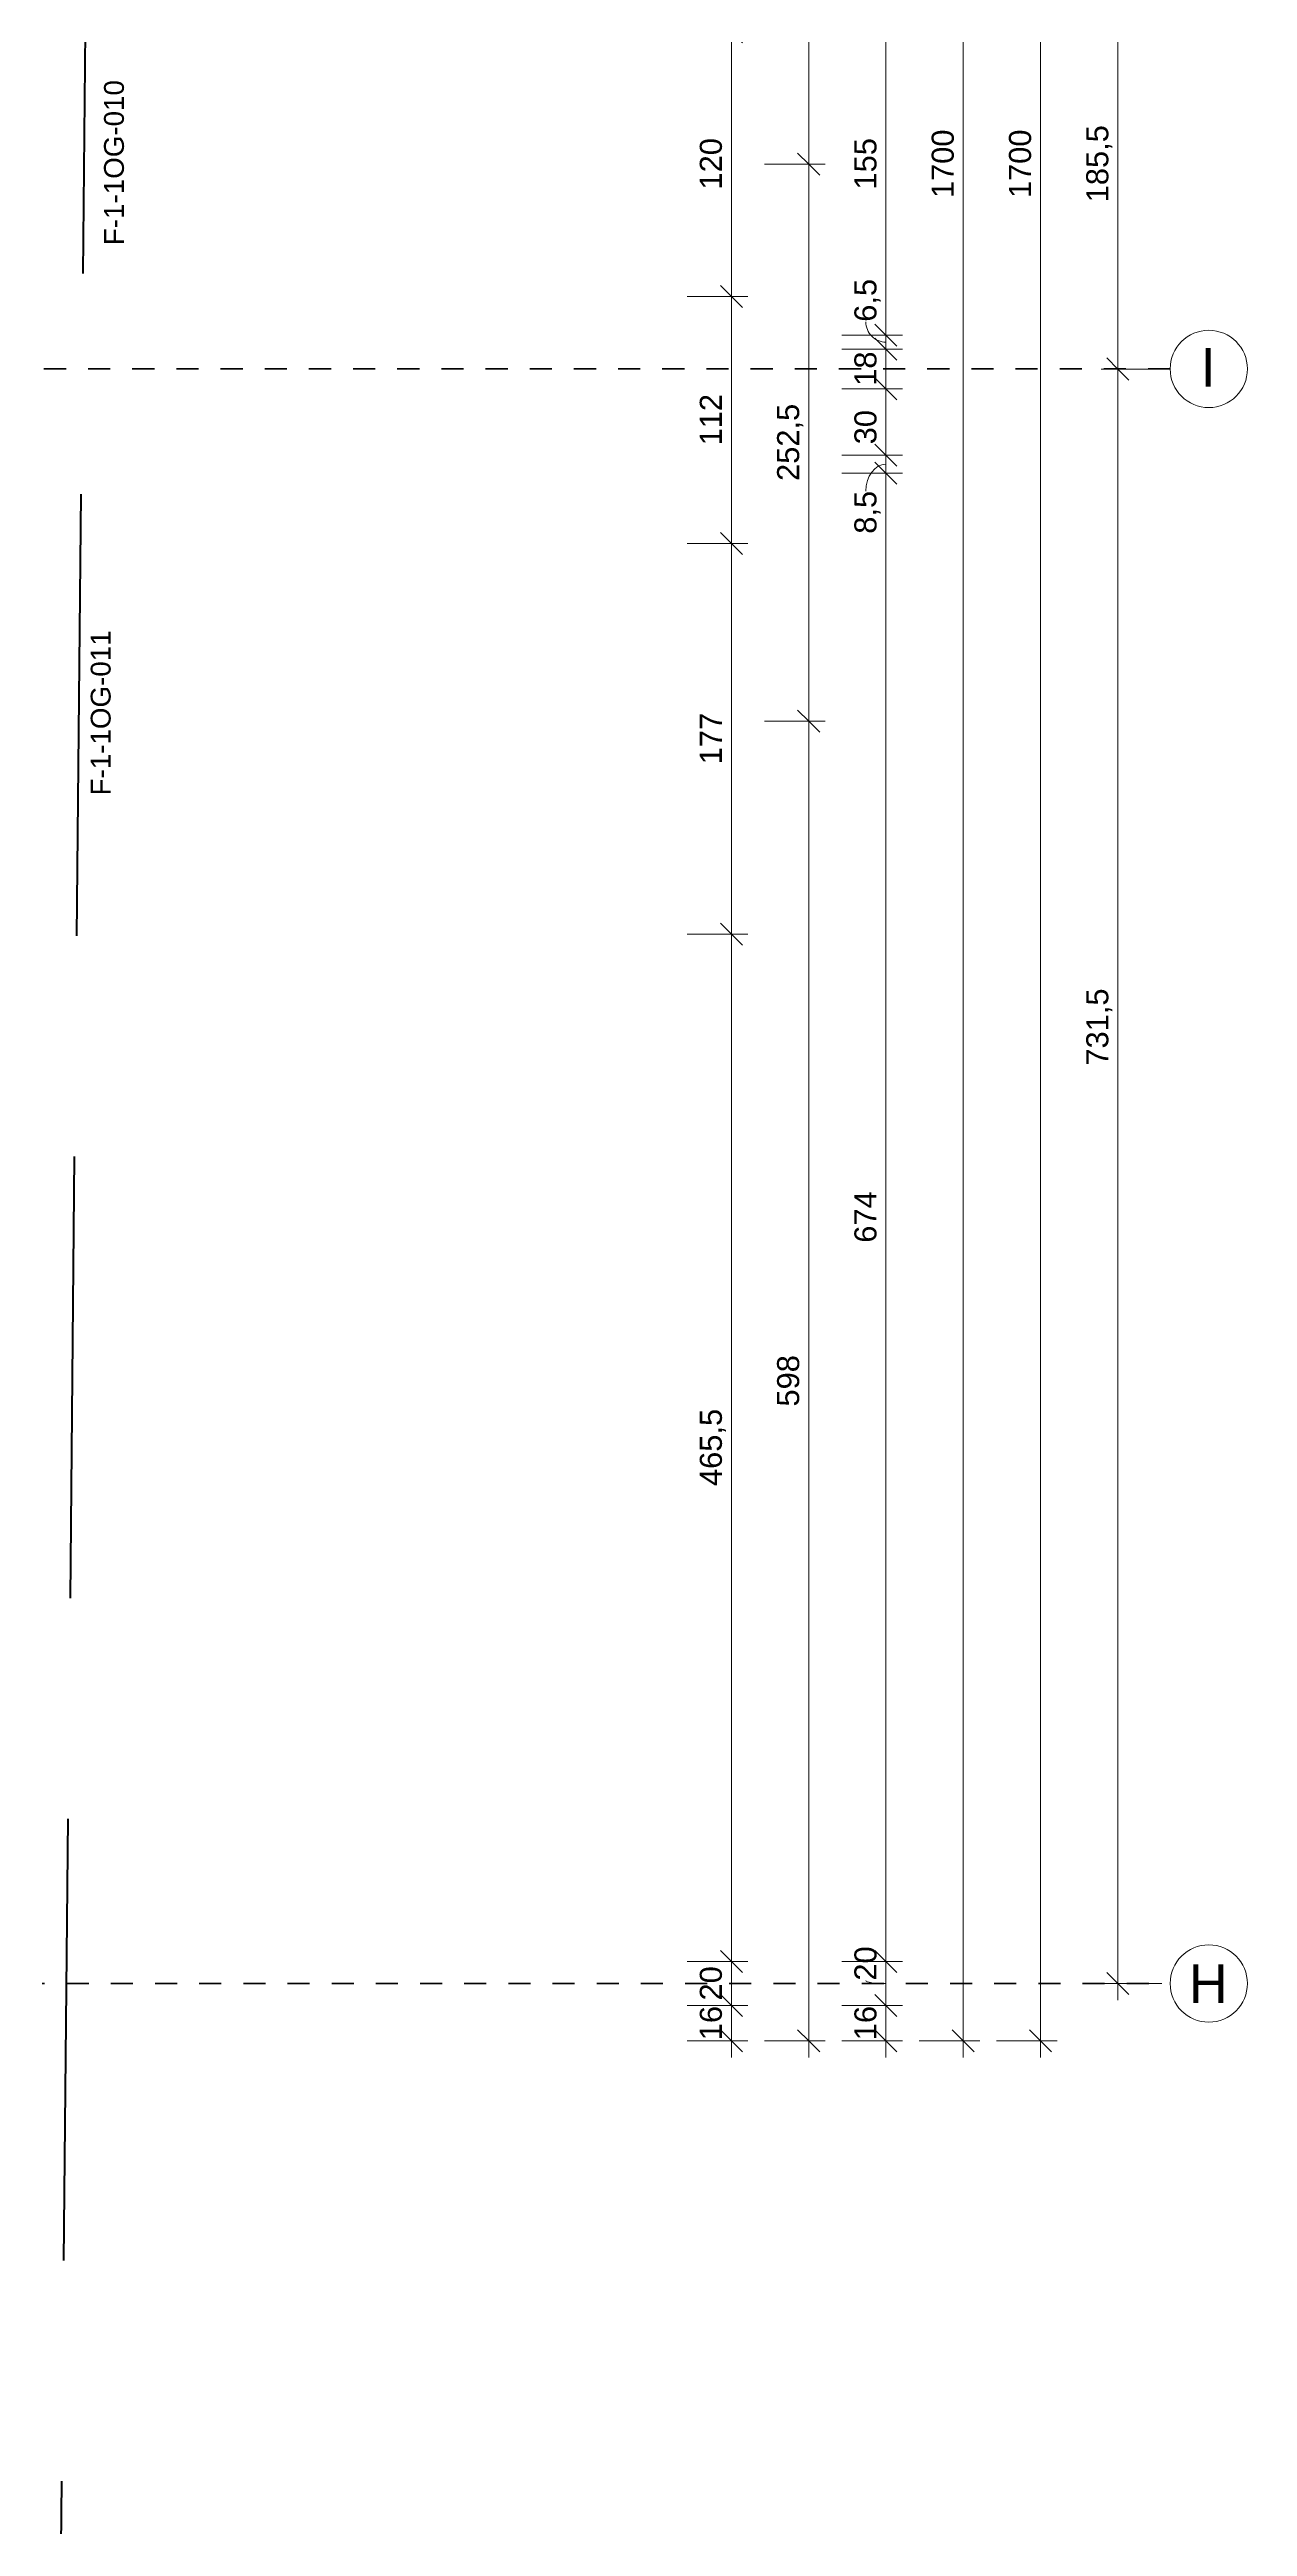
# Model space of a CAD drawing. Header units: metres. Extents: x 3.2 to 50, y 58.8 to 100.4.
# Drawn here: x 43.09 to 48.52, y 68.62 to 79.84 of the extents above; entities that cross this region are included whole.
import ezdxf

# ---------------------------------------------------------------- set-up
doc = ezdxf.new("R2010")
doc.units = ezdxf.units.M
doc.linetypes.add('Strich Punkt Mittel', pattern=[0.015875, 0.00635, -0.004763, 0, -0.004763])
for name, color, linetype, lineweight in [('A-DETL-GENF_', 92, 'Continuous', 13), ('A-GLAZ-IDEN_', 152, 'Continuous', 9), ('A_Bemassung-50_', 4, 'Continuous', 9), ('A_Bemassung_', 4, 'Continuous', 9), ('A_Beschriftung_', 7, 'Continuous', 9), ('A_Raster_', 1, 'Continuous', 9)]:
    doc.layers.add(name, color=color, linetype=linetype, lineweight=lineweight)
doc.styles.add('Arial_1', font='arial.ttf', dxfattribs={"height": 0.175})
doc.styles.add('Arial_2', font='arial.ttf', dxfattribs={"height": 0.09})
doc.styles.add('Arial_5', font='arial.ttf', dxfattribs={"height": 0.1})
doc.dimstyles.new('WGA-Bemaßung', dxfattribs={"dimscale": 0.3048, "dimtxt": 0.102026, "dimasz": 0.328084, "dimexe": 0.246063, "dimexo": 0.0625, "dimgap": 0.04101, "dimtad": 1, "dimdec": 1, "dimlfac": 100, "dimrnd": 0.5, "dimdsep": 46, "dimtxsty": 'Arial_5', "dimblk1": 'OBLIQUE', "dimblk2": 'OBLIQUE', "dimsah": 1, "dimcen": 0.09, "dimdle": 0.246063, "dimazin": 2, "dimtfac": 1, "dimtdec": 4, "dimtix": 1, "dimtmove": 0, "dimatfit": 3, "dimfxl": 0.656168, "dimfxlon": 1, "dimtvp": 1, "dimtolj": 1, "dimtzin": 0, "dimarcsym": 2})
doc.dimstyles.new('WGA-Bemaßung_1', dxfattribs={"dimscale": 0.3048, "dimtxt": 0.102026, "dimasz": 0.328084, "dimexe": 0.246063, "dimexo": 0.0625, "dimgap": 0.04101, "dimtad": 1, "dimdec": 1, "dimlfac": 100, "dimrnd": 0.5, "dimdsep": 46, "dimtxsty": 'Arial_5', "dimblk1": 'OBLIQUE', "dimblk2": 'OBLIQUE', "dimsah": 1, "dimcen": 0.09, "dimdle": 0.246063, "dimazin": 2, "dimtfac": 1, "dimtdec": 4, "dimtix": 1, "dimtmove": 2, "dimatfit": 3, "dimfxl": 0.656168, "dimfxlon": 1, "dimtvp": 1, "dimtolj": 1, "dimtzin": 0, "dimarcsym": 2})
doc.dimstyles.new('WGA-Bemaßung_2', dxfattribs={"dimscale": 0.3048, "dimtxt": 0.102026, "dimasz": 0.328084, "dimexe": 0.246063, "dimexo": 0.0625, "dimgap": 0.04101, "dimtad": 1, "dimdec": 1, "dimlfac": 100, "dimrnd": 0.5, "dimdsep": 46, "dimtxsty": 'Arial_5', "dimblk1": 'OBLIQUE', "dimblk2": 'OBLIQUE', "dimsah": 1, "dimcen": 0.09, "dimdle": 0.246063, "dimazin": 2, "dimtfac": 1, "dimtdec": 4, "dimtix": 1, "dimtmove": 1, "dimatfit": 3, "dimfxl": 0.656168, "dimfxlon": 1, "dimtvp": 1, "dimtolj": 1, "dimtzin": 0, "dimarcsym": 2})
doc.dimstyles.new('WGA-Bemaßung_3', dxfattribs={"dimscale": 0.3048, "dimtxt": 0.102026, "dimasz": 0.328084, "dimexe": 0.246063, "dimexo": 0.0625, "dimgap": 0.04101, "dimtad": 1, "dimdec": 1, "dimlfac": 100, "dimrnd": 0.5, "dimdsep": 46, "dimtxsty": 'Arial_5', "dimblk1": 'OBLIQUE', "dimblk2": 'OBLIQUE', "dimsah": 1, "dimcen": 0.09, "dimdle": 0.246063, "dimazin": 2, "dimtfac": 1, "dimtdec": 4, "dimtix": 1, "dimtmove": 0, "dimatfit": 3, "dimfxl": 0.656168, "dimfxlon": 1, "dimtvp": 1, "dimtolj": 1, "dimtzin": 0, "dimarcsym": 2})

# ---------------------------------------------------------------- blocks, each defined once
blk = doc.blocks.new('Dtai_Fluchtlinie_Grenzlinie - Dtai_Grenzlinie-4164918-263_PP_01OG_BT1')
at = {"layer": 'A-DETL-GENF_', "lineweight": 70}
for p, q in [((6.45, 0), (8.45, 0)), ((9.45, 0), (11.45, 0)), ((12.45, 0), (14.45, 0)), ((15.45, 0), (17.45, 0)), ((18.45, 0), (20.45, 0))]:
    blk.add_line(p, q, dxfattribs=at)
blk = doc.blocks.new('Raster - BS_Achse-112124-263_PP_01OG_BT1')
at = {"layer": 'A_Beschriftung_'}
blk.add_circle((0, 0), 0.0035, dxfattribs=at)
blk = doc.blocks.new('DIMBLOCK13-263_PP_01OG_BT1')
at = {"layer": 'A_Bemassung-50_', "transparency": 16777216}
for p, q in [((47.932, 80.245), (47.857, 80.245)), ((47.932, 80.245), (47.932, 78.39)), ((47.932, 80.245), (48.132, 80.245)), ((47.932, 78.39), (47.857, 78.39)), ((47.932, 78.39), (48.132, 78.39))]:
    blk.add_line(p, q, dxfattribs=at)
at = {"layer": 'A_Bemassung-50_', "lineweight": 35, "transparency": 16777216}
for p, q in [((47.932, 80.245), (47.882, 80.295)), ((47.932, 80.245), (47.982, 80.195)), ((47.932, 78.39), (47.882, 78.44)), ((47.932, 78.39), (47.982, 78.34))]:
    blk.add_line(p, q, dxfattribs=at)
at = {"layer": 'A_Bemassung-50_', "color": 0, "transparency": 16777216, "insert": (47.789, 79.145), "char_height": 0.1, "width": 0.41627, "attachment_point": 1, "rotation": 90, "line_spacing_factor": 0.941778, "style": 'Arial_5'}
blk.add_mtext('185,5', dxfattribs=at)
blk = doc.blocks.new('_Oblique')
at = {"color": 0, "linetype": 'ByBlock', "lineweight": -2}
blk.add_line((-0.5, -0.5), (0.5, 0.5), dxfattribs=at)
blk = doc.blocks.new('DIMBLOCK14-263_PP_01OG_BT1')
at = {"layer": 'A_Bemassung-50_', "lineweight": 35, "transparency": 16777216}
for p, q in [((47.932, 78.39), (47.882, 78.44)), ((47.932, 78.39), (47.982, 78.34)), ((47.932, 71.078), (47.882, 71.128)), ((47.932, 71.078), (47.982, 71.028))]:
    blk.add_line(p, q, dxfattribs=at)
at = {"layer": 'A_Bemassung-50_', "transparency": 16777216}
for p, q in [((47.932, 78.39), (47.857, 78.39)), ((47.932, 78.39), (47.932, 71.003)), ((47.932, 78.39), (48.132, 78.39)), ((47.932, 71.078), (47.857, 71.078)), ((47.932, 71.078), (48.132, 71.078))]:
    blk.add_line(p, q, dxfattribs=at)
at = {"layer": 'A_Bemassung-50_', "color": 0, "transparency": 16777216, "insert": (47.789, 75.235), "char_height": 0.1, "width": 0.41627, "attachment_point": 1, "rotation": 90, "line_spacing_factor": 0.941778, "style": 'Arial_5'}
blk.add_mtext('731,5', dxfattribs=at)
blk = doc.blocks.new('DIMBLOCK15-263_PP_01OG_BT1')
at = {"layer": 'A_Bemassung-50_', "lineweight": 35, "transparency": 16777216}
for p, q in [((47.582, 87.818), (47.532, 87.868)), ((47.582, 87.818), (47.632, 87.768)), ((47.582, 70.818), (47.532, 70.868)), ((47.582, 70.818), (47.632, 70.768))]:
    blk.add_line(p, q, dxfattribs=at)
at = {"layer": 'A_Bemassung-50_', "transparency": 16777216}
for p, q in [((47.582, 70.743), (47.582, 87.893)), ((47.582, 87.818), (47.382, 87.818)), ((47.582, 87.818), (47.657, 87.818)), ((47.582, 70.818), (47.382, 70.818)), ((47.582, 70.818), (47.657, 70.818))]:
    blk.add_line(p, q, dxfattribs=at)
at = {"layer": 'A_Bemassung-50_', "color": 0, "transparency": 16777216, "insert": (47.439, 79.164), "char_height": 0.1, "width": 0.36918, "attachment_point": 1, "rotation": 90, "line_spacing_factor": 0.941778, "style": 'Arial_5'}
blk.add_mtext('1700', dxfattribs=at)
blk = doc.blocks.new('DIMBLOCK37-263_PP_01OG_BT1')
at = {"layer": 'A_Bemassung-50_', "lineweight": 35, "transparency": 16777216}
for p, q in [((46.532, 76.795), (46.482, 76.845)), ((46.532, 76.795), (46.582, 76.745)), ((46.532, 70.818), (46.482, 70.868)), ((46.532, 70.818), (46.582, 70.768))]:
    blk.add_line(p, q, dxfattribs=at)
at = {"layer": 'A_Bemassung-50_', "transparency": 16777216}
for p, q in [((46.532, 76.795), (46.332, 76.795)), ((46.532, 70.743), (46.532, 76.795)), ((46.532, 76.795), (46.607, 76.795)), ((46.532, 70.818), (46.332, 70.818)), ((46.532, 70.818), (46.607, 70.818))]:
    blk.add_line(p, q, dxfattribs=at)
at = {"layer": 'A_Bemassung-50_', "color": 0, "transparency": 16777216, "insert": (46.389, 73.691), "char_height": 0.1, "width": 0.27688, "attachment_point": 1, "rotation": 90, "line_spacing_factor": 0.941778, "style": 'Arial_5'}
blk.add_mtext('598', dxfattribs=at)
blk = doc.blocks.new('DIMBLOCK38-263_PP_01OG_BT1')
at = {"layer": 'A_Bemassung-50_', "transparency": 16777216}
for p, q in [((46.532, 79.318), (46.332, 79.318)), ((46.532, 76.795), (46.532, 79.318)), ((46.532, 79.318), (46.607, 79.318)), ((46.532, 76.795), (46.332, 76.795)), ((46.532, 76.795), (46.607, 76.795))]:
    blk.add_line(p, q, dxfattribs=at)
at = {"layer": 'A_Bemassung-50_', "lineweight": 35, "transparency": 16777216}
for p, q in [((46.532, 79.318), (46.482, 79.368)), ((46.532, 79.318), (46.582, 79.268)), ((46.532, 76.795), (46.482, 76.845)), ((46.532, 76.795), (46.582, 76.745))]:
    blk.add_line(p, q, dxfattribs=at)
at = {"layer": 'A_Bemassung-50_', "color": 0, "transparency": 16777216, "insert": (46.389, 77.883), "char_height": 0.1, "width": 0.41627, "attachment_point": 1, "rotation": 90, "line_spacing_factor": 0.941778, "style": 'Arial_5'}
blk.add_mtext('252,5', dxfattribs=at)
blk = doc.blocks.new('DIMBLOCK39-263_PP_01OG_BT1')
at = {"layer": 'A_Bemassung-50_', "lineweight": 35, "transparency": 16777216}
for p, q in [((46.532, 84.093), (46.482, 84.143)), ((46.532, 84.093), (46.582, 84.043)), ((46.532, 79.318), (46.482, 79.368)), ((46.532, 79.318), (46.582, 79.268))]:
    blk.add_line(p, q, dxfattribs=at)
at = {"layer": 'A_Bemassung-50_', "transparency": 16777216}
for p, q in [((46.532, 84.093), (46.332, 84.093)), ((46.532, 79.318), (46.532, 84.093)), ((46.532, 84.093), (46.607, 84.093)), ((46.532, 79.318), (46.332, 79.318)), ((46.532, 79.318), (46.607, 79.318))]:
    blk.add_line(p, q, dxfattribs=at)
at = {"layer": 'A_Bemassung-50_', "color": 0, "transparency": 16777216, "insert": (46.389, 81.532), "char_height": 0.1, "width": 0.41627, "attachment_point": 1, "rotation": 90, "line_spacing_factor": 0.941778, "style": 'Arial_5'}
blk.add_mtext('477,5', dxfattribs=at)
blk = doc.blocks.new('DIMBLOCK75-263_PP_01OG_BT1')
at = {"layer": 'A_Bemassung-50_', "lineweight": 35, "transparency": 16777216}
for p, q in [((46.882, 80.093), (46.832, 80.143)), ((46.882, 80.093), (46.932, 80.043)), ((46.882, 78.543), (46.832, 78.593)), ((46.882, 78.543), (46.932, 78.493))]:
    blk.add_line(p, q, dxfattribs=at)
at = {"layer": 'A_Bemassung-50_', "transparency": 16777216}
for p, q in [((46.882, 80.093), (46.682, 80.093)), ((46.882, 80.093), (46.882, 78.543)), ((46.882, 80.093), (46.957, 80.093)), ((46.882, 78.543), (46.682, 78.543)), ((46.882, 78.543), (46.957, 78.543))]:
    blk.add_line(p, q, dxfattribs=at)
at = {"layer": 'A_Bemassung-50_', "color": 0, "transparency": 16777216, "insert": (46.739, 79.203), "char_height": 0.1, "width": 0.27688, "attachment_point": 1, "rotation": 90, "line_spacing_factor": 0.941778, "style": 'Arial_5'}
blk.add_mtext('155', dxfattribs=at)
blk = doc.blocks.new('DIMBLOCK76-263_PP_01OG_BT1')
at = {"layer": 'A_Bemassung-50_', "transparency": 16777216}
for p, q in [((46.882, 78.543), (46.682, 78.543)), ((46.882, 78.543), (46.882, 78.48)), ((46.882, 78.543), (46.957, 78.543)), ((46.882, 78.48), (46.682, 78.48)), ((46.882, 78.48), (46.957, 78.48))]:
    blk.add_line(p, q, dxfattribs=at)
at = {"layer": 'A_Bemassung-50_', "lineweight": 35, "transparency": 16777216}
for p, q in [((46.882, 78.543), (46.832, 78.593)), ((46.882, 78.48), (46.832, 78.53)), ((46.882, 78.543), (46.932, 78.493)), ((46.882, 78.48), (46.932, 78.43))]:
    blk.add_line(p, q, dxfattribs=at)
at = {"layer": 'A_Bemassung-50_', "transparency": 16777216}
blk.add_ellipse((46.882, 78.604), major_axis=(0, 0.0923), ratio=0.986171, start_param=1.570796, end_param=3.141593, dxfattribs=at)
at = {"layer": 'A_Bemassung-50_', "color": 0, "transparency": 16777216, "insert": (46.739, 78.604), "char_height": 0.1, "width": 0.23168, "attachment_point": 1, "rotation": 90, "line_spacing_factor": 0.941778, "style": 'Arial_5'}
blk.add_mtext('6,5', dxfattribs=at)
blk = doc.blocks.new('DIMBLOCK77-263_PP_01OG_BT1')
at = {"layer": 'A_Bemassung-50_', "lineweight": 35, "transparency": 16777216}
for p, q in [((46.882, 78.48), (46.832, 78.53)), ((46.882, 78.48), (46.932, 78.43)), ((46.882, 78.3), (46.832, 78.35)), ((46.882, 78.3), (46.932, 78.25))]:
    blk.add_line(p, q, dxfattribs=at)
at = {"layer": 'A_Bemassung-50_', "transparency": 16777216}
for p, q in [((46.882, 78.48), (46.682, 78.48)), ((46.882, 78.48), (46.882, 78.3)), ((46.882, 78.48), (46.957, 78.48)), ((46.882, 78.3), (46.682, 78.3)), ((46.882, 78.3), (46.957, 78.3))]:
    blk.add_line(p, q, dxfattribs=at)
at = {"layer": 'A_Bemassung-50_', "color": 0, "transparency": 16777216, "insert": (46.739, 78.314), "char_height": 0.1, "width": 0.18459, "attachment_point": 1, "rotation": 90, "line_spacing_factor": 0.941778, "style": 'Arial_5'}
blk.add_mtext('18', dxfattribs=at)
blk = doc.blocks.new('DIMBLOCK78-263_PP_01OG_BT1')
at = {"layer": 'A_Bemassung-50_', "lineweight": 35, "transparency": 16777216}
for p, q in [((46.882, 78.3), (46.832, 78.35)), ((46.882, 78.3), (46.932, 78.25)), ((46.882, 78), (46.832, 78.05)), ((46.882, 78), (46.932, 77.95))]:
    blk.add_line(p, q, dxfattribs=at)
at = {"layer": 'A_Bemassung-50_', "transparency": 16777216}
for p, q in [((46.882, 78.3), (46.682, 78.3)), ((46.882, 78.3), (46.882, 78)), ((46.882, 78.3), (46.957, 78.3)), ((46.882, 78), (46.682, 78)), ((46.882, 78), (46.957, 78))]:
    blk.add_line(p, q, dxfattribs=at)
at = {"layer": 'A_Bemassung-50_', "color": 0, "transparency": 16777216, "insert": (46.739, 78.049), "char_height": 0.1, "width": 0.18459, "attachment_point": 1, "rotation": 90, "line_spacing_factor": 0.941778, "style": 'Arial_5'}
blk.add_mtext('30', dxfattribs=at)
blk = doc.blocks.new('DIMBLOCK79-263_PP_01OG_BT1')
at = {"layer": 'A_Bemassung-50_', "transparency": 16777216}
for p, q in [((46.882, 78), (46.682, 78)), ((46.882, 78), (46.882, 77.918)), ((46.882, 78), (46.957, 78)), ((46.882, 77.918), (46.682, 77.918)), ((46.882, 77.918), (46.957, 77.918))]:
    blk.add_line(p, q, dxfattribs=at)
at = {"layer": 'A_Bemassung-50_', "lineweight": 35, "transparency": 16777216}
for p, q in [((46.882, 78), (46.832, 78.05)), ((46.882, 77.918), (46.832, 77.968)), ((46.882, 78), (46.932, 77.95)), ((46.882, 77.918), (46.932, 77.868))]:
    blk.add_line(p, q, dxfattribs=at)
at = {"layer": 'A_Bemassung-50_', "transparency": 16777216}
blk.add_ellipse((46.882, 77.837), major_axis=(0, 0.122), ratio=0.746491, start_param=0, end_param=1.570796, dxfattribs=at)
at = {"layer": 'A_Bemassung-50_', "color": 0, "transparency": 16777216, "insert": (46.739, 77.644), "char_height": 0.1, "width": 0.23168, "attachment_point": 1, "rotation": 90, "line_spacing_factor": 0.941778, "style": 'Arial_5'}
blk.add_mtext('8,5', dxfattribs=at)
blk = doc.blocks.new('DIMBLOCK80-263_PP_01OG_BT1')
at = {"layer": 'A_Bemassung-50_', "lineweight": 35, "transparency": 16777216}
for p, q in [((46.882, 77.918), (46.832, 77.968)), ((46.882, 77.918), (46.932, 77.868)), ((46.882, 71.178), (46.832, 71.228)), ((46.882, 71.178), (46.932, 71.128))]:
    blk.add_line(p, q, dxfattribs=at)
at = {"layer": 'A_Bemassung-50_', "transparency": 16777216}
for p, q in [((46.882, 77.918), (46.682, 77.918)), ((46.882, 77.918), (46.882, 71.178)), ((46.882, 77.918), (46.957, 77.918)), ((46.882, 71.178), (46.682, 71.178)), ((46.882, 71.178), (46.957, 71.178))]:
    blk.add_line(p, q, dxfattribs=at)
at = {"layer": 'A_Bemassung-50_', "color": 0, "transparency": 16777216, "insert": (46.739, 74.433), "char_height": 0.1, "width": 0.27688, "attachment_point": 1, "rotation": 90, "line_spacing_factor": 0.941778, "style": 'Arial_5'}
blk.add_mtext('674', dxfattribs=at)
blk = doc.blocks.new('DIMBLOCK81-263_PP_01OG_BT1')
at = {"layer": 'A_Bemassung-50_', "transparency": 16777216}
for p, q in [((46.882, 71.178), (46.682, 71.178)), ((46.882, 71.178), (46.882, 70.978)), ((46.882, 71.178), (46.957, 71.178)), ((46.882, 70.978), (46.682, 70.978)), ((46.882, 70.978), (46.957, 70.978))]:
    blk.add_line(p, q, dxfattribs=at)
at = {"layer": 'A_Bemassung-50_', "lineweight": 35, "transparency": 16777216}
for p, q in [((46.882, 71.178), (46.832, 71.228)), ((46.882, 71.178), (46.932, 71.128)), ((46.882, 70.978), (46.832, 71.028)), ((46.882, 70.978), (46.932, 70.928))]:
    blk.add_line(p, q, dxfattribs=at)
at = {"layer": 'A_Bemassung-50_', "transparency": 16777216}
blk.add_ellipse((46.882, 71.091), major_axis=(0.091, 0), ratio=0.148296, start_param=3.141593, end_param=4.712389, dxfattribs=at)
at = {"layer": 'A_Bemassung-50_', "color": 0, "transparency": 16777216, "insert": (46.739, 71.091), "char_height": 0.1, "width": 0.18459, "attachment_point": 1, "rotation": 90, "line_spacing_factor": 0.941778, "style": 'Arial_5'}
blk.add_mtext('20', dxfattribs=at)
blk = doc.blocks.new('DIMBLOCK82-263_PP_01OG_BT1')
at = {"layer": 'A_Bemassung-50_', "lineweight": 35, "transparency": 16777216}
for p, q in [((46.882, 70.978), (46.832, 71.028)), ((46.882, 70.978), (46.932, 70.928)), ((46.882, 70.818), (46.832, 70.868)), ((46.882, 70.818), (46.932, 70.768))]:
    blk.add_line(p, q, dxfattribs=at)
at = {"layer": 'A_Bemassung-50_', "transparency": 16777216}
for p, q in [((46.882, 70.978), (46.682, 70.978)), ((46.882, 70.978), (46.882, 70.743)), ((46.882, 70.978), (46.957, 70.978)), ((46.882, 70.818), (46.682, 70.818)), ((46.882, 70.818), (46.957, 70.818))]:
    blk.add_line(p, q, dxfattribs=at)
at = {"layer": 'A_Bemassung-50_', "color": 0, "transparency": 16777216, "insert": (46.739, 70.821), "char_height": 0.1, "width": 0.18459, "attachment_point": 1, "rotation": 90, "line_spacing_factor": 0.941778, "style": 'Arial_5'}
blk.add_mtext('16', dxfattribs=at)
blk = doc.blocks.new('DIMBLOCK569-263_PP_01OG_BT1')
at = {"layer": 'A_Bemassung-50_', "lineweight": 35, "transparency": 16777216}
for p, q in [((47.232, 87.818), (47.182, 87.868)), ((47.232, 87.818), (47.282, 87.768)), ((47.232, 70.818), (47.182, 70.868)), ((47.232, 70.818), (47.282, 70.768))]:
    blk.add_line(p, q, dxfattribs=at)
at = {"layer": 'A_Bemassung-50_', "transparency": 16777216}
for p, q in [((47.232, 87.893), (47.232, 70.743)), ((47.232, 87.818), (47.032, 87.818)), ((47.232, 87.818), (47.307, 87.818)), ((47.232, 70.818), (47.032, 70.818)), ((47.232, 70.818), (47.307, 70.818))]:
    blk.add_line(p, q, dxfattribs=at)
at = {"layer": 'A_Bemassung-50_', "color": 0, "transparency": 16777216, "insert": (47.089, 79.164), "char_height": 0.1, "width": 0.36918, "attachment_point": 1, "rotation": 90, "line_spacing_factor": 0.941778, "style": 'Arial_5'}
blk.add_mtext('1700', dxfattribs=at)
blk = doc.blocks.new('DIMBLOCK609-263_PP_01OG_BT1')
at = {"layer": 'A_Bemassung-50_', "lineweight": 35, "transparency": 16777216}
for p, q in [((46.182, 70.978), (46.132, 71.028)), ((46.182, 70.978), (46.232, 70.928)), ((46.182, 70.818), (46.132, 70.868)), ((46.182, 70.818), (46.232, 70.768))]:
    blk.add_line(p, q, dxfattribs=at)
at = {"layer": 'A_Bemassung-50_', "transparency": 16777216}
for p, q in [((46.182, 70.978), (45.982, 70.978)), ((46.182, 70.743), (46.182, 70.978)), ((46.182, 70.978), (46.257, 70.978)), ((46.182, 70.818), (45.982, 70.818)), ((46.182, 70.818), (46.257, 70.818))]:
    blk.add_line(p, q, dxfattribs=at)
at = {"layer": 'A_Bemassung-50_', "color": 0, "transparency": 16777216, "insert": (46.039, 70.821), "char_height": 0.1, "width": 0.18459, "attachment_point": 1, "rotation": 90, "line_spacing_factor": 0.941778, "style": 'Arial_5'}
blk.add_mtext('16', dxfattribs=at)
blk = doc.blocks.new('DIMBLOCK610-263_PP_01OG_BT1')
at = {"layer": 'A_Bemassung-50_', "transparency": 16777216}
for p, q in [((46.182, 71.178), (45.982, 71.178)), ((46.182, 70.978), (46.182, 71.178)), ((46.182, 71.178), (46.257, 71.178)), ((46.182, 70.978), (45.982, 70.978)), ((46.182, 70.978), (46.257, 70.978))]:
    blk.add_line(p, q, dxfattribs=at)
at = {"layer": 'A_Bemassung-50_', "lineweight": 35, "transparency": 16777216}
for p, q in [((46.182, 71.178), (46.132, 71.228)), ((46.182, 71.178), (46.232, 71.128)), ((46.182, 70.978), (46.132, 71.028)), ((46.182, 70.978), (46.232, 70.928))]:
    blk.add_line(p, q, dxfattribs=at)
at = {"layer": 'A_Bemassung-50_', "color": 0, "transparency": 16777216, "insert": (46.039, 71.001), "char_height": 0.1, "width": 0.18459, "attachment_point": 1, "rotation": 90, "line_spacing_factor": 0.941778, "style": 'Arial_5'}
blk.add_mtext('20', dxfattribs=at)
blk = doc.blocks.new('DIMBLOCK611-263_PP_01OG_BT1')
at = {"layer": 'A_Bemassung-50_', "lineweight": 35, "transparency": 16777216}
for p, q in [((46.182, 75.83), (46.132, 75.88)), ((46.182, 75.83), (46.232, 75.78)), ((46.182, 71.178), (46.132, 71.228)), ((46.182, 71.178), (46.232, 71.128))]:
    blk.add_line(p, q, dxfattribs=at)
at = {"layer": 'A_Bemassung-50_', "transparency": 16777216}
for p, q in [((46.182, 75.83), (45.982, 75.83)), ((46.182, 71.178), (46.182, 75.83)), ((46.182, 75.83), (46.257, 75.83)), ((46.182, 71.178), (45.982, 71.178)), ((46.182, 71.178), (46.257, 71.178))]:
    blk.add_line(p, q, dxfattribs=at)
at = {"layer": 'A_Bemassung-50_', "color": 0, "transparency": 16777216, "insert": (46.039, 73.331), "char_height": 0.1, "width": 0.41627, "attachment_point": 1, "rotation": 90, "line_spacing_factor": 0.941778, "style": 'Arial_5'}
blk.add_mtext('465,5', dxfattribs=at)
blk = doc.blocks.new('DIMBLOCK612-263_PP_01OG_BT1')
at = {"layer": 'A_Bemassung-50_', "lineweight": 35, "transparency": 16777216}
for p, q in [((46.182, 77.6), (46.132, 77.65)), ((46.182, 77.6), (46.232, 77.55)), ((46.182, 75.83), (46.132, 75.88)), ((46.182, 75.83), (46.232, 75.78))]:
    blk.add_line(p, q, dxfattribs=at)
at = {"layer": 'A_Bemassung-50_', "transparency": 16777216}
for p, q in [((46.182, 77.6), (45.982, 77.6)), ((46.182, 75.83), (46.182, 77.6)), ((46.182, 77.6), (46.257, 77.6)), ((46.182, 75.83), (45.982, 75.83)), ((46.182, 75.83), (46.257, 75.83))]:
    blk.add_line(p, q, dxfattribs=at)
at = {"layer": 'A_Bemassung-50_', "color": 0, "transparency": 16777216, "insert": (46.039, 76.6), "char_height": 0.1, "width": 0.27688, "attachment_point": 1, "rotation": 90, "line_spacing_factor": 0.941778, "style": 'Arial_5'}
blk.add_mtext('177', dxfattribs=at)
blk = doc.blocks.new('DIMBLOCK613-263_PP_01OG_BT1')
at = {"layer": 'A_Bemassung-50_', "lineweight": 35, "transparency": 16777216}
for p, q in [((46.182, 78.718), (46.132, 78.768)), ((46.182, 78.718), (46.232, 78.668)), ((46.182, 77.6), (46.132, 77.65)), ((46.182, 77.6), (46.232, 77.55))]:
    blk.add_line(p, q, dxfattribs=at)
at = {"layer": 'A_Bemassung-50_', "transparency": 16777216}
for p, q in [((46.182, 78.718), (45.982, 78.718)), ((46.182, 77.6), (46.182, 78.718)), ((46.182, 78.718), (46.257, 78.718)), ((46.182, 77.6), (45.982, 77.6)), ((46.182, 77.6), (46.257, 77.6))]:
    blk.add_line(p, q, dxfattribs=at)
at = {"layer": 'A_Bemassung-50_', "color": 0, "transparency": 16777216, "insert": (46.039, 78.044), "char_height": 0.1, "width": 0.27688, "attachment_point": 1, "rotation": 90, "line_spacing_factor": 0.941778, "style": 'Arial_5'}
blk.add_mtext('112', dxfattribs=at)
blk = doc.blocks.new('DIMBLOCK614-263_PP_01OG_BT1')
at = {"layer": 'A_Bemassung-50_', "transparency": 16777216}
for p, q in [((46.182, 79.918), (45.982, 79.918)), ((46.182, 78.718), (46.182, 79.918)), ((46.182, 79.918), (46.257, 79.918)), ((46.182, 78.718), (45.982, 78.718)), ((46.182, 78.718), (46.257, 78.718))]:
    blk.add_line(p, q, dxfattribs=at)
at = {"layer": 'A_Bemassung-50_', "lineweight": 35, "transparency": 16777216}
for p, q in [((46.182, 79.918), (46.132, 79.968)), ((46.182, 79.918), (46.232, 79.868)), ((46.182, 78.718), (46.132, 78.768)), ((46.182, 78.718), (46.232, 78.668))]:
    blk.add_line(p, q, dxfattribs=at)
at = {"layer": 'A_Bemassung-50_', "color": 0, "transparency": 16777216, "insert": (46.039, 79.203), "char_height": 0.1, "width": 0.27688, "attachment_point": 1, "rotation": 90, "line_spacing_factor": 0.941778, "style": 'Arial_5'}
blk.add_mtext('120', dxfattribs=at)

msp = doc.modelspace()

# ---------------------------------------------------------------- linework, layer by layer
at = {"layer": 'A_Raster_', "linetype": 'Strich Punkt Mittel', "lineweight": 35}
for p, q in [((48.169, 78.3905), (3.5722, 78.3905)), ((3.5722, 71.078), (48.169, 71.078))]:
    msp.add_line(p, q, dxfattribs=at)

# ---------------------------------------------------------------- block references
at = {"layer": 'A-DETL-GENF_', "rotation": 89.44490754171983}
msp.add_blockref('Dtai_Fluchtlinie_Grenzlinie - Dtai_Grenzlinie-4164918-263_PP_01OG_BT1', (43.0679, 60.374), dxfattribs=at)
at = {"layer": 'A_Beschriftung_', "xscale": 49.99999999999998, "yscale": 49.99999999999998, "zscale": 49.99999999999998}
for p, rotation in [((48.344, 78.3905), 89.99999999999991), ((48.344, 71.078), 269.9999999999997)]:
    msp.add_blockref('Raster - BS_Achse-112124-263_PP_01OG_BT1', p, dxfattribs=dict(at, rotation=rotation))

# ---------------------------------------------------------------- texts
at = {"layer": 'A-GLAZ-IDEN_', "char_height": 0.09, "width": 0.889873, "attachment_point": 1, "rotation": 90, "style": 'Arial_2'}
for s, insert in [('F-1-1OG-010', (43.3411, 78.9511)), ('F-1-1OG-011', (43.2809, 76.4588))]:
    msp.add_mtext(s, dxfattribs=dict(at, insert=insert))
at = {"layer": 'A_Beschriftung_', "char_height": 0.175, "attachment_point": 1, "style": 'Arial_1'}
for s, insert, width in [('I', (48.3072, 78.4852), 0.084177), ('H', (48.2533, 71.1646), 0.216456)]:
    msp.add_mtext(s, dxfattribs=dict(at, insert=insert, width=width))

# ---------------------------------------------------------------- dimensions: what is measured, and where the dimension line sits
at = {"layer": 'A_Bemassung_'}
for base, p1, p2, dimstyle, override, picture, middle in [((47.2318, 70.818), (47.0318, 87.818), (47.0318, 70.818), 'WGA-Bemaßung_3', {"dimpost": '<>', "dimfxl": 17}, 'DIMBLOCK569-263_PP_01OG_BT1', (47.1682, 79.318)), ((47.5818, 87.818), (47.3818, 70.818), (47.3818, 87.818), 'WGA-Bemaßung', {"dimpost": '<>', "dimfxl": 17}, 'DIMBLOCK15-263_PP_01OG_BT1', (47.5182, 79.318)), ((46.5318, 84.093), (46.3318, 79.318), (46.3318, 84.093), 'WGA-Bemaßung', {"dimpost": '<>', "dimfxl": 4.775}, 'DIMBLOCK39-263_PP_01OG_BT1', (46.4685, 81.7055)), ((47.9318, 78.3905), (48.1318, 80.2455), (48.1318, 78.3905), 'WGA-Bemaßung', {"dimpost": '<>', "dimfxl": 1.855}, 'DIMBLOCK13-263_PP_01OG_BT1', (47.8682, 79.318)), ((46.8818, 78.543), (46.6818, 80.093), (46.6818, 78.543), 'WGA-Bemaßung', {"dimpost": '<>', "dimfxl": 1.55}, 'DIMBLOCK75-263_PP_01OG_BT1', (46.8182, 79.318)), ((46.1818, 79.918), (45.9818, 78.718), (45.9818, 79.918), 'WGA-Bemaßung_3', {"dimpost": '<>', "dimfxl": 1.2}, 'DIMBLOCK614-263_PP_01OG_BT1', (46.1182, 79.318)), ((46.5318033892, 79.3179984321), (46.3318033892, 76.7954984321), (46.3318033892, 79.3179984321), 'WGA-Bemaßung', {"dimpost": '<>', "dimfxl": 2.5225}, 'DIMBLOCK38-263_PP_01OG_BT1', (46.4682460902, 78.0567484321)), ((46.1818033892, 78.7179984321), (45.9818033892, 77.6004984321), (45.9818033892, 78.7179984321), 'WGA-Bemaßung_3', {"dimpost": '<>', "dimfxl": 1.1175}, 'DIMBLOCK613-263_PP_01OG_BT1', (46.1190987505, 78.1592484321)), ((46.8818, 78.3005), (46.6818, 78.4805), (46.6818, 78.3005), 'WGA-Bemaßung', {"dimpost": '<>', "dimfxl": 0.18}, 'DIMBLOCK77-263_PP_01OG_BT1', (46.8182, 78.3905)), ((46.8818, 71.178), (46.6818, 77.918), (46.6818, 71.178), 'WGA-Bemaßung', {"dimpost": '<>', "dimfxl": 6.74}, 'DIMBLOCK80-263_PP_01OG_BT1', (46.8182, 74.548)), ((46.1818, 77.6005), (45.9818, 75.8305), (45.9818, 77.6005), 'WGA-Bemaßung_3', {"dimpost": '<>', "dimfxl": 1.77}, 'DIMBLOCK612-263_PP_01OG_BT1', (46.1191, 76.7155)), ((46.5318033892, 76.7954984321), (46.3318033892, 70.8179984321), (46.3318033892, 76.7954984321), 'WGA-Bemaßung', {"dimpost": '<>', "dimfxl": 5.9775}, 'DIMBLOCK37-263_PP_01OG_BT1', (46.4682460902, 73.8067484321)), ((46.1818033892, 75.8304984321), (45.9818033892, 71.1779984321), (45.9818033892, 75.8304984321), 'WGA-Bemaßung_3', {"dimpost": '<>', "dimfxl": 4.6525}, 'DIMBLOCK611-263_PP_01OG_BT1', (46.1182460902, 73.5042484321)), ((46.1818, 71.178), (45.9818, 70.978), (45.9818, 71.178), 'WGA-Bemaßung_3', {"dimpost": '<>', "dimfxl": 0.2}, 'DIMBLOCK610-263_PP_01OG_BT1', (46.1182, 71.078)), ((46.1818, 70.978), (45.9818, 70.818), (45.9818, 70.978), 'WGA-Bemaßung_3', {"dimpost": '<>', "dimfxl": 0.16}, 'DIMBLOCK609-263_PP_01OG_BT1', (46.1182, 70.898)), ((46.8818, 70.818), (46.6818, 70.978), (46.6818, 70.818), 'WGA-Bemaßung', {"dimpost": '<>', "dimfxl": 0.16}, 'DIMBLOCK82-263_PP_01OG_BT1', (46.8182, 70.898))]:
    dim = msp.add_linear_dim(base=base, p1=p1, p2=p2, angle=90, dimstyle=dimstyle, override=override, dxfattribs=at)
    dim.commit()
    dim.dimension.update_dxf_attribs({"geometry": picture, "text_midpoint": middle})
for base, p1, p2, dimstyle, override, picture, middle in [((46.8818033892, 78.4804984321), (46.6818033892, 78.5429984321), (46.6818033892, 78.4804984321), 'WGA-Bemaßung_2', {"dimpost": '<>', "dimfxl": 0.0625}, 'DIMBLOCK76-263_PP_01OG_BT1', (46.8061470888, 78.7198444039)), ((47.9318033892, 71.0779984321), (48.1318033892, 78.3904984321), (48.1318033892, 71.0779984321), 'WGA-Bemaßung_1', {"dimpost": '<>', "dimfxl": 7.3125}, 'DIMBLOCK14-263_PP_01OG_BT1', (47.8561470888, 75.4428990032)), ((46.8818, 78.0005), (46.6818, 78.3005), (46.6818, 78.0005), 'WGA-Bemaßung_1', {"dimpost": '<>', "dimfxl": 0.3}, 'DIMBLOCK78-263_PP_01OG_BT1', (46.8061, 78.141)), ((46.8818033892, 77.9179984321), (46.6818033892, 78.0004984321), (46.6818033892, 77.9179984321), 'WGA-Bemaßung_2', {"dimpost": '<>', "dimfxl": 0.0825}, 'DIMBLOCK79-263_PP_01OG_BT1', (46.8061470888, 77.7601437687)), ((46.8818, 70.978), (46.6818, 71.178), (46.6818, 70.978), 'WGA-Bemaßung_2', {"dimpost": '<>', "dimfxl": 0.2}, 'DIMBLOCK81-263_PP_01OG_BT1', (46.8061, 71.1838))]:
    dim = msp.add_linear_dim(base=base, p1=p1, p2=p2, angle=90, dimstyle=dimstyle, override=override, dxfattribs=at)
    dim.commit()
    dim.dimension.update_dxf_attribs({"geometry": picture, "text_midpoint": middle, "dimtype": 160, "text_rotation": 90})

doc.saveas('drawing.dxf')
